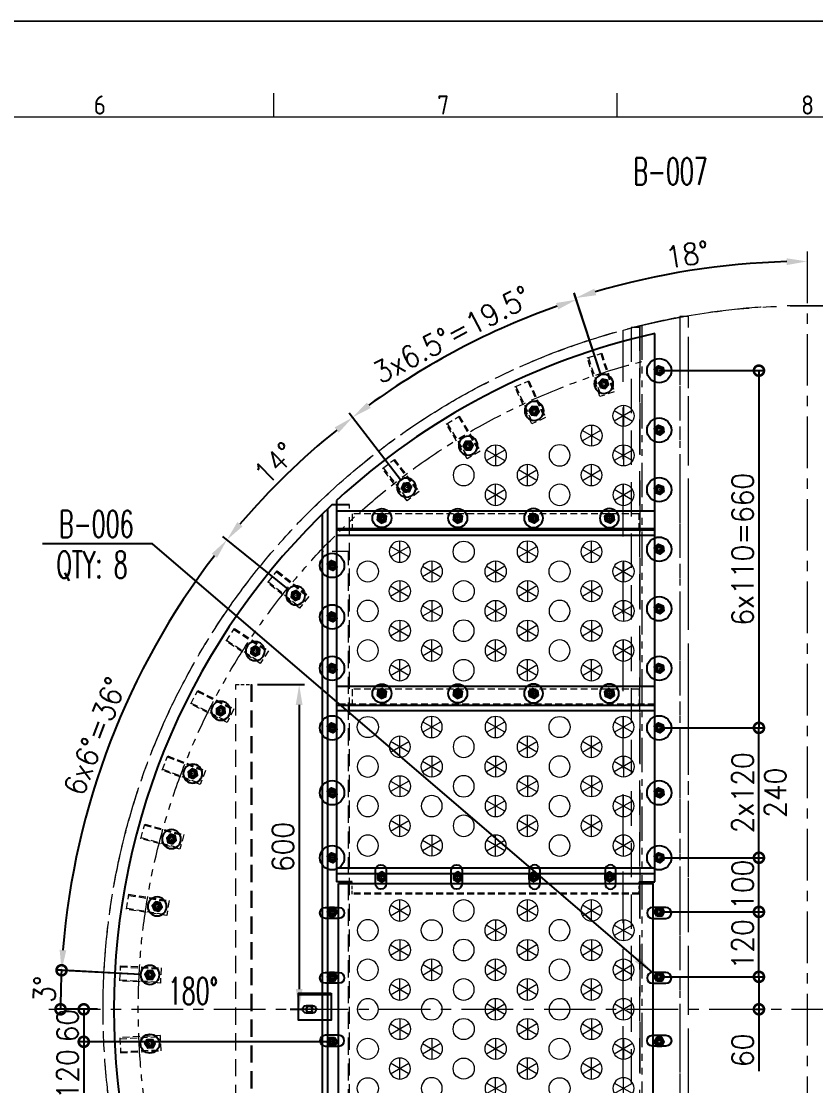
# Model space of a CAD drawing. Header units: inches. Extents: x -15980 to 45789, y -23276 to 2417.
# Drawn here: x -5921 to -4454, y -14886 to -12919 of the extents above; entities that cross this region are included whole.
import ezdxf
from ezdxf.enums import TextEntityAlignment as Align

# ---------------------------------------------------------------- set-up
doc = ezdxf.new("R2010")
doc.units = ezdxf.units.IN
doc.header["$MEASUREMENT"] = 0
for name, pattern in [('CENTER', [50.8, 31.75, -6.35, 6.35, -6.35]), ('CENTERX2', [101.6, 63.5, -12.7, 12.7, -12.7]), ('HIDDEN', [9.525, 6.35, -3.175]), ('HIDDENX2', [19.05, 12.7, -6.35]), ('PHANTOMX2', [127, 63.5, -12.7, 12.7, -12.7, 12.7, -12.7])]:
    doc.linetypes.add(name, pattern=pattern)
for name, color, linetype, lineweight in [('CADRE', 254, 'Continuous', 5), ('Center line', 181, 'CENTER', 5), ('CENTER LINES', 181, 'CENTERX2', 5), ('HATCH', 130, 'PHANTOMX2', 9), ('HIDDEN', 211, 'HIDDEN', 5), ('HIDDEN LINES', 211, 'HIDDENX2', 5), ('Plot Plan', 9, 'Continuous', 0), ('TEXT', 2, 'Continuous', 13)]:
    doc.layers.add(name, color=color, linetype=linetype, lineweight=lineweight)
doc.layers.add('dim', color=82, linetype='Continuous')
doc.styles.add('ISO Proportional', font='isocp.shx')
doc.styles.add('ROMANS', font='ROMANS.shx', dxfattribs={"width": 0.9, "bigfont": '@extfont2.shx'})
doc.dimstyles.new('1X25', dxfattribs={"dimscale": 25, "dimtxt": 1.6, "dimasz": 1.5, "dimexe": 0.4, "dimexo": 0.4, "dimgap": 0.4, "dimtad": 1, "dimdsep": 46, "dimtxsty": 'ROMANS', "dimcen": 0, "dimclrd": 256, "dimclre": 256, "dimclrt": 2, "dimadec": 0, "dimazin": 0, "dimtfac": 1, "dimtmove": 0, "dimatfit": 3, "dimfxl": 0.7, "dimlwd": -1, "dimlwe": -1, "dimarcsym": 1})

# ---------------------------------------------------------------- blocks, each defined once
blk = doc.blocks.new('A$Cc3d1cca6')
for p, q in [((1535, 2578.6), (1535, 21.4)), ((1605, 2563.7), (1605, 36.3))]:
    blk.add_line(p, q)
at = {"ltscale": 2}
blk.add_lwpolyline([(1519, 2580), (1535, 2580), (1535, 20), (1519, 20)], close=True, dxfattribs=at)
for centre in [(1573, 2480), (1573, 2370), (1573, 2260), (1573, 2150), (1573, 2040), (1573, 1930), (1573, 1820), (1573, 1700), (1573, 1580), (1573, 1480), (1573, 1360), (1573, 1240)]:
    blk.add_circle(centre, 5.5)
for radius, start, end in [(1300, 280.4146, 79.5854), (1235, 284.2979, 75.7021)]:
    blk.add_arc((1300, 1300), radius, start, end)
at = {"layer": 'Center line', "ltscale": 0.2}
for p, q in [((1581.4, 2480), (1564.6, 2480)), ((1573, 2488.4), (1573, 2471.6)), ((1581.4, 2370), (1564.6, 2370)), ((1573, 2378.4), (1573, 2361.6)), ((1573, 2268.4), (1573, 2251.6)), ((1581.4, 2260), (1564.6, 2260)), ((1581.4, 2150), (1564.6, 2150)), ((1573, 2158.4), (1573, 2141.6)), ((1573, 2048.4), (1573, 2031.6)), ((1581.4, 2040), (1564.6, 2040)), ((1581.4, 1930), (1564.6, 1930)), ((1573, 1938.4), (1573, 1921.6)), ((1581.4, 1820), (1564.6, 1820)), ((1573, 1828.4), (1573, 1811.6)), ((1581.4, 1700), (1564.6, 1700)), ((1573, 1708.4), (1573, 1691.6)), ((1581.4, 1580), (1564.6, 1580)), ((1573, 1588.4), (1573, 1571.6)), ((1581.4, 1480), (1564.6, 1480)), ((1573, 1488.4), (1573, 1471.6)), ((1581.4, 1360), (1564.6, 1360)), ((1573, 1368.4), (1573, 1351.6)), ((1581.4, 1240), (1564.6, 1240)), ((1573, 1231.6), (1573, 1248.4))]:
    blk.add_line(p, q, dxfattribs=at)
blk = doc.blocks.new('A$Cac9da07a')
at = {"ltscale": 15}
blk.add_lwpolyline([(960, 2554.8), (960, 45.2, 0.133085), (1640, 45.2), (1640, 2554.8, 0.133085)], format="xyb", close=True, dxfattribs=at)
blk = doc.blocks.new('A$Ccc17b4d7')
at = {"ltscale": 15}
blk.add_lwpolyline([(1609, 2562.7), (1609, 37.3, -0.017682), (1519, 18.6), (1519, 2581.4, -0.017682)], format="xyb", close=True, dxfattribs=at)
blk = doc.blocks.new('A$C7ef7bea8')
at = {"layer": 'HIDDEN', "ltscale": 10}
blk.add_lwpolyline([(991, 2560), (975, 2560), (975, 40), (991, 40)], close=True, dxfattribs=at)
at = {"layer": 'HIDDEN'}
blk.add_blockref('A$Cac9da07a', (0, 0), dxfattribs=at)
at = {"layer": 'HIDDEN', "xscale": -1}
blk.add_blockref('A$Ccc17b4d7', (2600, 0), dxfattribs=at)
blk = doc.blocks.new('A$C9978c740')
blk.add_blockref('A$C7ef7bea8', (0, 0))
at = {"xscale": -1}
blk.add_blockref('A$Cc3d1cca6', (2600, 0), dxfattribs=at)
blk = doc.blocks.new('A$C4f5cbecb')
blk.add_lwpolyline([(0, 465), (580, 465), (580, 0), (0, 0)], close=True)
blk = doc.blocks.new('A$C6a3627fe')
blk.add_circle((6.1, 6.1), 5.5)
at = {"layer": 'CENTER LINES'}
for p, q in [((0, 6.1), (12.1, 6.1)), ((6.1, 0), (6.1, 12.1))]:
    blk.add_line(p, q, dxfattribs=at)
blk = doc.blocks.new('A$C2cecf179')
for p, q in [((588, 349), (0, 349)), ((588, 339.1), (0, 339.1)), ((588, 48), (0, 48)), ((588, 38.1), (0, 38.1)), ((29, 23), (0, 23)), ((559, 23), (588, 23))]:
    blk.add_line(p, q)
blk.add_lwpolyline([(588, 23), (588, 384), (0, 384), (0, 23)])
at = {"layer": 'HIDDEN LINES'}
for p, q in [((588, 48), (0, 48)), ((559, 2), (29, 2)), ((559, 0), (29, 0)), ((559, 0), (559, 3))]:
    blk.add_line(p, q, dxfattribs=at)
at = {"layer": 'HIDDEN LINES', "ltscale": 0.5}
for p, q in [((29, 0), (29, 23)), ((559, 0), (559, 23))]:
    blk.add_line(p, q, dxfattribs=at)
for p in [(77.9, 365), (217.9, 365), (357.9, 365), (497.9, 365)]:
    blk.add_blockref('A$C6a3627fe', p)
at = {"xscale": -1}
for p in [(90, 26), (230, 26), (370, 26), (510, 26)]:
    blk.add_blockref('A$C6a3627fe', p, dxfattribs=at)
blk = doc.blocks.new('A$Caa2db43d')
for p, q in [((0, 1200), (30, 1200)), ((30, 0), (0, 0))]:
    blk.add_line(p, q)
at = {"ltscale": 5}
for p, q in [((0, 0), (0, 1200)), ((28, 1200), (28, 0)), ((30, 1200), (30, 0))]:
    blk.add_line(p, q, dxfattribs=at)
blk = doc.blocks.new('A$C2ccb66f0')
blk.add_circle((5.5, 5.5), 5.5)
blk = doc.blocks.new('A$C8bd214eb')
for p, q in [((395, 355.2), (395, 2204.8)), ((435, 2212), (402.6, 2212)), ((385, 364.9), (385, 2195.1)), ((435, 348), (402.6, 348))]:
    blk.add_line(p, q)
blk.add_circle((361, 1280), 5.5)
blk.add_arc((1280, 1280), 1280, 133.2706, 226.7294)
at = {"layer": 'HIDDEN', "ltscale": 5}
for p, q in [((435, 348), (435, 2212)), ((385, 434), (385, 2126)), ((435, 2126), (385, 2126)), ((433, 434), (433, 2126)), ((435, 434), (385, 434))]:
    blk.add_line(p, q, dxfattribs=at)
at = {"xscale": -1}
for p in [(409, 2093.9), (409, 1998.9), (409, 1903.9), (409, 1793.9), (409, 1673.9), (409, 1553.9), (409, 1453.9), (409, 1333.9)]:
    blk.add_blockref('A$C6a3627fe', p, dxfattribs=at)
for p, xscale, rotation in [((338.2, 2052), -0.9999999999999996, 117.0000000000001), ((262.6, 1949.3), -1, 123.0000000000001), ((198.2, 1839.3), -1.000000000000001, 129.0000000000001), ((145.7, 1723.2), -1, 135.0000000000002), ((105.6, 1602.2), -1, 141), ((78.3, 1477.7), -1, 147.0000000000001), ((64.3, 1351), -1, 152.9999999999999)]:
    blk.add_blockref('A$C2ccb66f0', p, dxfattribs=dict(xscale=xscale, rotation=rotation))
for name, p, rotation in [('A$C2ccb66f0', (64.3, 1209), 27.00000000000002), ('A$C6a3627fe', (409, 1226), 180), ('A$C6a3627fe', (409, 1106), 180), ('A$C2ccb66f0', (78.3, 1082.3), 33.00000000000002), ('A$C6a3627fe', (409, 1006), 180), ('A$C2ccb66f0', (105.6, 957.8), 38.99999999999994), ('A$C6a3627fe', (409, 886), 180), ('A$C2ccb66f0', (145.7, 836.8), 44.99999999999992), ('A$C6a3627fe', (409, 766), 180), ('A$C2ccb66f0', (198.2, 720.7), 50.99999999999993), ('A$C6a3627fe', (409, 656), 180), ('A$C2ccb66f0', (262.6, 610.7), 56.99999999999991), ('A$C6a3627fe', (409, 561), 180), ('A$C2ccb66f0', (338.2, 508), 62.99999999999992), ('A$C6a3627fe', (409, 466), 180)]:
    blk.add_blockref(name, p, dxfattribs=dict(rotation=rotation))
at = {"layer": 'HIDDEN'}
blk.add_blockref('A$Caa2db43d', (225, 680), dxfattribs=at)
blk = doc.blocks.new('A$Cb47aec24')
for p, q in [((588, 324), (0, 324)), ((588, 314.1), (0, 314.1))]:
    blk.add_line(p, q)
for points in [[(588, 2), (588, 359), (0, 359)], [(0, 359), (0, 2)]]:
    blk.add_lwpolyline(points)
at = {"layer": 'HIDDEN LINES'}
for p, q in [((29, 30), (29, 0)), ((559, 30), (29, 30)), ((559, 30), (559, 0)), ((588, 2), (0, 2)), ((559, 0), (29, 0))]:
    blk.add_line(p, q, dxfattribs=at)
at = {"xscale": -1}
for p in [(90.1, 340), (230.1, 340), (370.1, 340), (90.1, 15.9), (230.1, 15.9), (370.1, 15.9)]:
    blk.add_blockref('A$C6a3627fe', p, dxfattribs=at)
for p in [(498, 340), (498, 15.9)]:
    blk.add_blockref('A$C6a3627fe', p)
blk = doc.blocks.new('A$C25e64056')
blk.add_lwpolyline([(11.6, 0, -1), (11.6, 14), (22.6, 14, -1), (22.6, 0)], format="xyb", close=True)
at = {"layer": 'Center line', "ltscale": 0.2}
for p, q in [((1.5, 7), (32.6, 7)), ((11.6, 0), (11.6, 14)), ((22.6, 14), (22.6, 0))]:
    blk.add_line(p, q, dxfattribs=at)
blk = doc.blocks.new('A$Cea60fde7')
for p, q in [((60, 47), (0, 47)), ((23, 50), (23, 47)), ((33, 50), (33, 47))]:
    blk.add_line(p, q)
blk.add_lwpolyline([(60, 50), (60, 0), (0, 0), (0, 50)], close=True)
at = {"rotation": 180}
blk.add_blockref('A$C25e64056', (37.1, 27), dxfattribs=at)
blk = doc.blocks.new('A$C79996363')
for p, q in [((999, 2168.5), (999, 2528.8)), ((411, 2219.8), (411, 2168.5)), ((411, 2168.5), (999, 2168.5))]:
    blk.add_line(p, q)
blk.add_arc((1280, 1280), 1280, 102.6815, 132.7582)
at = {"layer": 'HIDDEN LINES'}
blk.add_line((970, 2165.5), (440, 2165.5), dxfattribs=at)
blk.add_lwpolyline([(970, 2165.5), (970, 2195.5), (440, 2195.5), (440, 2165.5)], dxfattribs=at)
for p, rotation in [((903.3, 2427.9), 36), ((775.8, 2377.8), 42.5), ((654.8, 2313.7), 48.99999999999997), ((541.8, 2236.3), 55.50000000000001)]:
    blk.add_blockref('A$C2ccb66f0', p, dxfattribs=dict(rotation=rotation))
at = {"xscale": -1}
for p in [(501, 2181.4), (641, 2181.4), (781, 2181.4)]:
    blk.add_blockref('A$C6a3627fe', p, dxfattribs=at)
blk.add_blockref('A$C6a3627fe', (908.9, 2181.4))
blk = doc.blocks.new('A$C25266b9a')
for name, p in [('A$C79996363', (0, 0)), ('A$C8bd214eb', (0, 0)), ('A$Cb47aec24', (411, 1841.5)), ('A$C2cecf179', (411, 1492.5)), ('A$C4f5cbecb', (415, 1047.5)), ('A$Cea60fde7', (341, 1260))]:
    blk.add_blockref(name, p)
blk = doc.blocks.new('A$C11cce40c')
at = {"layer": 'TEXT'}
blk.add_circle((19.5, 19.5), 19.5, dxfattribs=at)
blk = doc.blocks.new('A$Ce7f1c790')
at = {"layer": 'TEXT'}
for p, q in [((2.6, 29.2), (36.4, 9.7)), ((36.4, 29.2), (2.6, 9.7)), ((19.5, 39), (19.5, 0))]:
    blk.add_line(p, q, dxfattribs=at)
blk.add_circle((19.5, 19.5), 19.5, dxfattribs=at)
blk = doc.blocks.new('A$C6de24bd3')
for p in [(472, 2193), (413, 2156.5), (236, 2120), (472, 2120), (118, 1905.5), (236, 1905.5), (472, 1905.5), (59, 1869), (295, 1869), (413, 1869), (118, 1832.5), (236, 1832.5), (472, 1832.5), (59, 1796), (295, 1796), (413, 1796), (118, 1545), (236, 1545), (472, 1545), (59, 1508.5), (295, 1508.5), (413, 1508.5), (118, 1399), (236, 1242.5), (472, 1242.5), (59, 1206), (295, 1206), (413, 1206), (59, 1060), (295, 1060), (413, 1060), (118, 1023.5), (236, 1023.5), (472, 1023.5)]:
    blk.add_blockref('A$Ce7f1c790', p)
at = {"xscale": -1}
for p in [(393, 2120), (216, 2083.5), (393, 2047), (39, 1832.5), (393, 1832.5), (216, 1796), (39, 1759.5), (393, 1759.5), (216, 1723), (216, 1581.5), (39, 1545), (393, 1545), (216, 1508.5), (39, 1472), (157, 1472), (393, 1472), (216, 1435.5), (39, 1399), (393, 1399), (216, 1279), (39, 1242.5), (393, 1242.5), (216, 1206), (39, 1169.5), (393, 1169.5), (216, 1133), (39, 1096.5), (157, 1096.5), (393, 1096.5), (157, 950.5)]:
    blk.add_blockref('A$C11cce40c', p, dxfattribs=at)
at = {"xscale": -1, "rotation": 180}
for p in [(295, 2122.5), (413, 2122.5), (236, 2086), (472, 2086), (59, 1981), (295, 1981), (413, 1981), (118, 1798.5), (236, 1798.5), (472, 1798.5), (59, 1762), (295, 1762), (413, 1762), (118, 1657), (236, 1657), (472, 1657), (59, 1620.5), (295, 1620.5), (413, 1620.5), (236, 1511), (472, 1511), (59, 1474.5), (295, 1474.5), (413, 1474.5), (236, 1438), (472, 1438), (59, 1318), (295, 1318), (413, 1318), (118, 1208.5), (236, 1208.5), (472, 1208.5), (59, 1172), (295, 1172), (413, 1172), (236, 1135.5), (472, 1135.5), (59, 1026), (295, 1026), (413, 1026), (236, 989.5), (472, 989.5)]:
    blk.add_blockref('A$Ce7f1c790', p, dxfattribs=at)
at = {"rotation": 180}
for p in [(216, 1981), (39, 1944.5), (393, 1944.5), (216, 1908), (39, 1657), (393, 1657), (157, 1281.5), (216, 1099), (39, 1062.5), (393, 1062.5), (216, 1026), (39, 989.5), (393, 989.5)]:
    blk.add_blockref('A$C11cce40c', p, dxfattribs=at)
blk = doc.blocks.new('A$C180E2B9A')
at = {"transparency": 33554585}
blk.add_lwpolyline([(10, 0, -1), (10, 20), (35, 20, -1), (35, 0), (10, 0)], format="xyb", dxfattribs=at)
at = {"color": 2, "transparency": 33554585}
blk.add_lwpolyline([(27.1, 4), (31.7, 12), (27.1, 20), (17.9, 20), (13.3, 12), (17.9, 4)], close=True, dxfattribs=at)
for radius in [7.3, 4.19]:
    blk.add_circle((22.5, 12), radius, dxfattribs=at)
at = {"layer": 'HATCH', "transparency": 33554585}
blk.add_arc((22.5, 12), 5, 290, 200, dxfattribs=at)
blk = doc.blocks.new('A$C06B83E83')
at = {"color": 2, "transparency": 33554585}
blk.add_lwpolyline([(31.1, 19), (23.8, 13.4), (15.2, 16.8), (13.9, 26), (21.2, 31.6), (29.8, 28.2)], close=True, dxfattribs=at)
at = {"ltscale": 0.5, "transparency": 33554585}
blk.add_circle((22.5, 22.5), 22.5, dxfattribs=at)
at = {"color": 2, "transparency": 33554585}
for radius in [7.3, 4.19]:
    blk.add_circle((22.5, 22.5), radius, dxfattribs=at)
at = {"layer": 'HATCH', "transparency": 33554585}
blk.add_arc((22.5, 22.5), 5, 78.0497, 348.0497, dxfattribs=at)
blk = doc.blocks.new('A$C6a1ac27a')
at = {"color": 2, "transparency": 33554585}
blk.add_lwpolyline([(26.1, 21), (18.8, 26.6), (10.2, 23.2), (8.9, 14), (16.2, 8.4), (24.8, 11.8)], close=True, dxfattribs=at)
at = {"ltscale": 0.5, "transparency": 33554585}
blk.add_circle((17.5, 17.5), 17.5, dxfattribs=at)
at = {"color": 2, "transparency": 33554585}
for radius in [7.3, 4.19]:
    blk.add_circle((17.5, 17.5), radius, dxfattribs=at)
at = {"layer": 'HATCH', "transparency": 33554585}
blk.add_arc((17.5, 17.5), 5, 11.9506, 281.9506, dxfattribs=at)
blk = doc.blocks.new('A$C9178737d')
at = {"color": 2, "transparency": 33554559}
blk.add_lwpolyline([(25.5, 15.4), (17.5, 10.8), (9.5, 15.4), (9.5, 24.6), (17.5, 29.2), (25.5, 24.6)], close=True, dxfattribs=at)
at = {"transparency": 33554559}
blk.add_circle((17.5, 20), 17.5, dxfattribs=at)
at = {"color": 2, "transparency": 33554559}
for radius in [7.3, 4.19]:
    blk.add_circle((17.5, 20), radius, dxfattribs=at)
at = {"layer": 'CENTER LINES', "linetype": 'CENTER', "ltscale": 0.2, "transparency": 33554559}
for p, q in [((9.4, 20), (25.6, 20)), ((17.5, 28.1), (17.5, 11.9))]:
    blk.add_line(p, q, dxfattribs=at)
at = {"layer": 'HATCH', "transparency": 33554559}
blk.add_arc((17.5, 20), 5, 70, 340, dxfattribs=at)
at = {"layer": 'HIDDEN', "linetype": 'HIDDEN', "ltscale": 2, "transparency": 33554559}
for p, q in [((31.5, 75), (3.5, 75)), ((3.5, 75), (3.5, 0)), ((5.5, 75), (5.5, 0)), ((29.5, 75), (29.5, 0)), ((31.5, 0), (31.5, 75)), ((3.5, 0), (31.5, 0))]:
    blk.add_line(p, q, dxfattribs=at)
at = {"layer": 'HIDDEN LINES', "linetype": 'HIDDEN', "ltscale": 0.5, "transparency": 33554559}
blk.add_circle((17.5, 20), 5.25, dxfattribs=at)
blk = doc.blocks.new('A$Cd467a7eb')
for name, p, xscale, rotation in [('A$C9178737d', (916.4, 2354.1), -1, 17.99941761599803), ('A$C9178737d', (789.4, 2306.8), -1, 24.49999999442918), ('A$C9178737d', (668.5, 2245.5), -1, 30.99999878664822), ('A$C9178737d', (555.4, 2170.9), -1, 37.49999999403025), ('A$C6a1ac27a', (746.5, 2137.2), -1, 180), ('A$C6a1ac27a', (886.5, 2137.2), -1, 180), ('A$C9178737d', (351.3, 1977.8), -1, 51.00047745128113), ('A$C9178737d', (276.3, 1877.7), -1, 57.00047745128103), ('A$C6a1ac27a', (746.5, 1813.2), -1, 180), ('A$C6a1ac27a', (886.5, 1813.2), -1, 180), ('A$C9178737d', (212.2, 1770.3), -1, 63.00047745128109), ('A$C9178737d', (159.6, 1656.7), -0.9999999999999997, 69.00047745128106), ('A$C9178737d', (119.2, 1538.4), -1, 75.00047745128113), ('A$C9178737d', (91.4, 1416.4), -0.9999999999999998, 81.00047745128113), ('A$C9178737d', (76.5, 1292.2), -1, 87.00047745128117)]:
    blk.add_blockref(name, p, dxfattribs=dict(xscale=xscale, rotation=rotation))
at = {"ltscale": 6}
for name, p, rotation in [('A$C06B83E83', (973.5, 2369.7), 359.9996870075435), ('A$C06B83E83', (973.5, 2259.7), 359.9996870075435), ('A$C06B83E83', (973.5, 2149.7), 359.9996870075435), ('A$C06B83E83', (973.5, 2039.7), 359.9996870075435), ('A$C06B83E83', (369.5, 2009.7), 359.9996870075435), ('A$C06B83E83', (973.5, 1929.7), 359.9996870075435), ('A$C06B83E83', (369.5, 1914.7), 359.9996870075435), ('A$C06B83E83', (369.5, 1819.7), 359.9996870075435), ('A$C06B83E83', (973.5, 1819.7), 359.9996870075435), ('A$C06B83E83', (369.5, 1709.7), 359.9996870075435), ('A$C06B83E83', (973.5, 1709.7), 359.9996870075435), ('A$C06B83E83', (369.5, 1589.7), 359.9996870075435), ('A$C06B83E83', (973.5, 1589.7), 359.9996870075435), ('A$C06B83E83', (369.5, 1469.7), 359.9996870075435), ('A$C06B83E83', (973.5, 1469.7), 359.9996870075435), ('A$C180E2B9A', (472, 1479.2), 270), ('A$C180E2B9A', (612, 1479.2), 270), ('A$C180E2B9A', (1018.5, 1164.2), 180)]:
    blk.add_blockref(name, p, dxfattribs=dict(at, rotation=rotation))
for name, p, rotation in [('A$C6a1ac27a', (501.5, 2137.2), 180), ('A$C6a1ac27a', (641.5, 2137.2), 180), ('A$C6a1ac27a', (501.5, 1813.2), 180), ('A$C6a1ac27a', (641.5, 1813.2), 180), ('A$C9178737d', (76.5, 1132.2), 92.99952254871882)]:
    blk.add_blockref(name, p, dxfattribs=dict(rotation=rotation))
for p, xscale, rotation in [((776, 1479.2), -1.000000000000001, 90), ((916, 1479.2), -1.000000000000001, 90), ((369.5, 1164.2), -1, 180)]:
    blk.add_blockref('A$C180E2B9A', p, dxfattribs=dict(at, xscale=xscale, rotation=rotation))
for p in [(369.5, 1380.2), (369.5, 1260.2)]:
    blk.add_blockref('A$C180E2B9A', p, dxfattribs=at)
at = {"ltscale": 6, "xscale": -1}
for p in [(1018.5, 1380.2), (1018.5, 1260.2)]:
    blk.add_blockref('A$C180E2B9A', p, dxfattribs=at)
blk = doc.blocks.new('*D356')
at = {"layer": 'Defpoints', "color": 0, "transparency": 16777216}
for p in [(-4470.4, -13344.5), (-4614.8, -13370.2), (-4848.3, -13581.3), (-4843.3, -13596.7), (-4470.4, -16144.5)]:
    blk.add_point(p, dxfattribs=at)
at = {"layer": 'dim', "transparency": 16777216}
blk.add_line((-4851.4, -13571.8), (-4900.5, -13420.8), dxfattribs=at)
blk.add_arc((-4470.4, -14744.5), 1381.9, 91.5549, 106.4445, dxfattribs=at)
for points in [[(-4507.9, -13356.9), (-4507.8, -13369.4), (-4470.4, -13362.7)], [(-4859.7, -13425.2), (-4863.4, -13413.2), (-4897.4, -13430.3)]]:
    blk.add_solid(points, dxfattribs=at)
at = {"layer": 'dim', "color": 2, "transparency": 16777216, "insert": (-4691.2, -13350), "char_height": 40, "attachment_point": 5, "rotation": 8.9997, "style": 'ROMANS'}
blk.add_mtext('18°', dxfattribs=at)
blk = doc.blocks.new('*D335')
at = {"layer": 'Defpoints', "color": 0, "transparency": 16777216}
for p in [(-5042.1, -13490), (-4848.3, -13581.3), (-4843.3, -13596.7), (-5214.9, -13774.2), (-5205.1, -13787)]:
    blk.add_point(p, dxfattribs=at)
at = {"layer": 'dim', "transparency": 16777216}
for p, q in [((-4851.4, -13571.8), (-4899.5, -13423.9)), ((-5221, -13766.2), (-5315.7, -13642.9))]:
    blk.add_line(p, q, dxfattribs=at)
blk.add_arc((-4470.4, -14744.5), 1378.6, 109.5581, 125.9414, dxfattribs=at)
for points in [[(-4933.9, -13439.5), (-4929.9, -13451.4), (-4896.4, -13433.4)], [(-5275.8, -13633.4), (-5283.3, -13623.4), (-5309.6, -13650.8)]]:
    blk.add_solid(points, dxfattribs=at)
at = {"layer": 'dim', "color": 2, "transparency": 16777216, "insert": (-5126.2, -13497.9), "char_height": 40, "attachment_point": 5, "rotation": 27.7497, "style": 'ROMANS'}
blk.add_mtext('3x6.5%%D=19.5°', dxfattribs=at)
blk = doc.blocks.new('*D336')
at = {"layer": 'Defpoints', "color": 0, "transparency": 16777216}
for p in [(-5392.7, -13720.2), (-5214.9, -13774.2), (-5205.1, -13787), (-5420.9, -13974.8), (-5408.3, -13985)]:
    blk.add_point(p, dxfattribs=at)
at = {"layer": 'dim', "transparency": 16777216}
for p, q in [((-5221, -13766.2), (-5315.6, -13643)), ((-5428.7, -13968.5), (-5549.4, -13870.8))]:
    blk.add_line(p, q, dxfattribs=at)
blk.add_arc((-4470.4, -14744.5), 1378.4, 129.0588, 139.4417, dxfattribs=at)
for points in [[(-5342.8, -13669.3), (-5335.1, -13679.1), (-5309.5, -13650.9)], [(-5512.8, -13852.2), (-5522.4, -13844.2), (-5541.6, -13877.1)]]:
    blk.add_solid(points, dxfattribs=at)
at = {"layer": 'dim', "color": 2, "transparency": 16777216, "insert": (-5453.1, -13735.7), "char_height": 40, "attachment_point": 5, "rotation": 44.2502, "style": 'ROMANS'}
blk.add_mtext('14°', dxfattribs=at)
blk = doc.blocks.new('*D337')
at = {"layer": 'Defpoints', "color": 0, "transparency": 16777216}
for p in [(-5420.9, -13974.8), (-5408.3, -13985), (-5698.5, -14118.7), (-5691.8, -14680.5), (-5675.6, -14681.4)]:
    blk.add_point(p, dxfattribs=at)
at = {"layer": 'dim', "transparency": 16777216}
for p, q in [((-5428.7, -13968.5), (-5549.4, -13870.8)), ((-5701.8, -14680), (-5856.9, -14671.9))]:
    blk.add_line(p, q, dxfattribs=at)
blk.add_arc((-4470.4, -14744.5), 1378.4, 142.5593, 175.4417, dxfattribs=at)
for points in [[(-5569.7, -13902.7), (-5559.9, -13910.4), (-5541.6, -13877.1)], [(-5838.2, -14635.4), (-5850.6, -14634.5), (-5846.9, -14672.4)]]:
    blk.add_solid(points, dxfattribs=at)
at = {"layer": 'dim', "color": 2, "transparency": 16777216, "insert": (-5785.2, -14239.8), "char_height": 40, "attachment_point": 5, "rotation": 69.0005, "style": 'ROMANS'}
blk.add_mtext('6x6%%D=36°', dxfattribs=at)
blk = doc.blocks.new('_DotSmall')
at = {"color": 0, "linetype": 'ByBlock', "const_width": 0.5}
blk.add_lwpolyline([(-0.0625, 0, 1), (0.0625, 0, 1)], format="xyb", close=True, dxfattribs=at)
blk = doc.blocks.new('*D338')
at = {"layer": 'Defpoints', "color": 0, "transparency": 16777216}
for p in [(-5691.8, -14680.5), (-5675.6, -14681.4), (-5848.1, -14696.4), (-5770.4, -14744.5), (-3170.4, -14744.5)]:
    blk.add_point(p, dxfattribs=at)
at = {"layer": 'dim', "transparency": 16777216}
for p, q in [((-5701.8, -14680), (-5857, -14671.8)), ((-5780.4, -14744.5), (-5858.9, -14744.5))]:
    blk.add_line(p, q, dxfattribs=at)
blk.add_arc((-4470.4, -14744.5), 1378.5, 177.0005, 180, dxfattribs=at)
at = {"layer": 'dim', "transparency": 16777216, "xscale": 37.5, "yscale": 37.5, "zscale": 37.5}
for p, rotation in [((-5847, -14672.4), 87.00047745133561), ((-5848.9, -14744.5), 270)]:
    blk.add_blockref('_DotSmall', p, dxfattribs=dict(at, rotation=rotation))
at = {"layer": 'dim', "color": 2, "transparency": 16777216, "insert": (-5878.4, -14707.6), "char_height": 40, "attachment_point": 5, "rotation": 88.5002, "style": 'ROMANS'}
blk.add_mtext('3°', dxfattribs=at)
blk = doc.blocks.new('*D357')
at = {"layer": 'Defpoints', "color": 0, "transparency": 16777216}
for p in [(-5495.4, -14144.5), (-5434.8, -14744.5), (-5408.2, -14744.5)]:
    blk.add_point(p, dxfattribs=at)
at = {"layer": 'dim', "transparency": 16777216}
for p, q in [((-5485.4, -14144.5), (-5398.2, -14144.5)), ((-5408.2, -14182), (-5408.2, -14707)), ((-5424.8, -14744.5), (-5398.2, -14744.5))]:
    blk.add_line(p, q, dxfattribs=at)
for points in [[(-5414.5, -14182), (-5402, -14182), (-5408.2, -14144.5)], [(-5414.5, -14707), (-5402, -14707), (-5408.2, -14744.5)]]:
    blk.add_solid(points, dxfattribs=at)
at = {"layer": 'dim', "color": 2, "transparency": 16777216, "insert": (-5438.2, -14444.5), "char_height": 40, "attachment_point": 5, "rotation": 90, "style": 'ROMANS'}
blk.add_mtext('600', dxfattribs=at)
blk = doc.blocks.new('*D339')
at = {"layer": 'Defpoints', "color": 0, "transparency": 16777216}
for p in [(-5770.4, -14744.5), (-5806, -14804.5), (-5347.4, -14804.5)]:
    blk.add_point(p, dxfattribs=at)
at = {"layer": 'dim', "transparency": 16777216}
for p, q in [((-5780.4, -14744.5), (-5816, -14744.5)), ((-5806, -14744.5), (-5806, -14804.5)), ((-5357.4, -14804.5), (-5816, -14804.5))]:
    blk.add_line(p, q, dxfattribs=at)
at = {"layer": 'dim', "transparency": 16777216, "xscale": 37.5, "yscale": 37.5, "zscale": 37.5}
for p, rotation in [((-5806, -14744.5), 90), ((-5806, -14804.5), 270)]:
    blk.add_blockref('_DotSmall', p, dxfattribs=dict(at, rotation=rotation))
at = {"layer": 'dim', "color": 2, "transparency": 16777216, "insert": (-5836, -14774.5), "char_height": 40, "attachment_point": 5, "rotation": 90, "style": 'ROMANS'}
blk.add_mtext('60', dxfattribs=at)
blk = doc.blocks.new('*D340')
at = {"layer": 'Defpoints', "color": 0, "transparency": 16777216}
for p in [(-5347.4, -14804.5), (-5806, -14924.5), (-5347.4, -14924.5)]:
    blk.add_point(p, dxfattribs=at)
at = {"layer": 'dim', "transparency": 16777216}
for p, q in [((-5357.4, -14804.5), (-5816, -14804.5)), ((-5806, -14804.5), (-5806, -14924.5)), ((-5357.4, -14924.5), (-5816, -14924.5))]:
    blk.add_line(p, q, dxfattribs=at)
at = {"layer": 'dim', "transparency": 16777216, "xscale": 37.5, "yscale": 37.5, "zscale": 37.5}
for p, rotation in [((-5806, -14804.5), 90), ((-5806, -14924.5), 270)]:
    blk.add_blockref('_DotSmall', p, dxfattribs=dict(at, rotation=rotation))
at = {"layer": 'dim', "color": 2, "transparency": 16777216, "insert": (-5836, -14864.5), "char_height": 40, "attachment_point": 5, "rotation": 90, "style": 'ROMANS'}
blk.add_mtext('120', dxfattribs=at)
blk = doc.blocks.new('*D345')
at = {"layer": 'Defpoints', "color": 0, "transparency": 16777216}
for p in [(-4743.4, -14684.5), (-4559.2, -14684.5), (-4574.6, -14744.5)]:
    blk.add_point(p, dxfattribs=at)
at = {"layer": 'dim', "transparency": 16777216}
for p, q in [((-4733.4, -14684.5), (-4549.2, -14684.5)), ((-4559.2, -14684.5), (-4559.2, -14744.5)), ((-4564.6, -14744.5), (-4549.2, -14744.5)), ((-4559.2, -14744.5), (-4559.2, -14858.6))]:
    blk.add_line(p, q, dxfattribs=at)
at = {"layer": 'dim', "transparency": 16777216, "xscale": 37.5, "yscale": 37.5, "zscale": 37.5}
for p, rotation in [((-4559.2, -14684.5), 90), ((-4559.2, -14744.5), 270)]:
    blk.add_blockref('_DotSmall', p, dxfattribs=dict(at, rotation=rotation))
at = {"layer": 'dim', "color": 2, "transparency": 16777216, "insert": (-4589.2, -14820.3), "char_height": 40, "attachment_point": 5, "rotation": 90, "style": 'ROMANS'}
blk.add_mtext('60', dxfattribs=at)
blk = doc.blocks.new('*D346')
at = {"layer": 'Defpoints', "color": 0, "transparency": 16777216}
for p in [(-4743.4, -14564.5), (-4559.2, -14564.5), (-4743.4, -14684.5)]:
    blk.add_point(p, dxfattribs=at)
at = {"layer": 'dim', "transparency": 16777216}
for p, q in [((-4733.4, -14564.5), (-4549.2, -14564.5)), ((-4559.2, -14684.5), (-4559.2, -14564.5)), ((-4733.4, -14684.5), (-4549.2, -14684.5))]:
    blk.add_line(p, q, dxfattribs=at)
at = {"layer": 'dim', "transparency": 16777216, "xscale": 37.5, "yscale": 37.5, "zscale": 37.5}
for p, rotation in [((-4559.2, -14564.5), 90), ((-4559.2, -14684.5), 270)]:
    blk.add_blockref('_DotSmall', p, dxfattribs=dict(at, rotation=rotation))
at = {"layer": 'dim', "color": 2, "transparency": 16777216, "insert": (-4589.2, -14624.5), "char_height": 40, "attachment_point": 5, "rotation": 90, "style": 'ROMANS'}
blk.add_mtext('120', dxfattribs=at)
blk = doc.blocks.new('*D347')
at = {"layer": 'Defpoints', "color": 0, "transparency": 16777216}
for p in [(-4743.4, -14464.5), (-4559.2, -14464.5), (-4743.4, -14564.5)]:
    blk.add_point(p, dxfattribs=at)
at = {"layer": 'dim', "transparency": 16777216}
for p, q in [((-4733.4, -14464.5), (-4549.2, -14464.5)), ((-4559.2, -14564.5), (-4559.2, -14464.5)), ((-4733.4, -14564.5), (-4549.2, -14564.5))]:
    blk.add_line(p, q, dxfattribs=at)
at = {"layer": 'dim', "transparency": 16777216, "xscale": 37.5, "yscale": 37.5, "zscale": 37.5}
for p, rotation in [((-4559.2, -14464.5), 90), ((-4559.2, -14564.5), 270)]:
    blk.add_blockref('_DotSmall', p, dxfattribs=dict(at, rotation=rotation))
at = {"layer": 'dim', "color": 2, "transparency": 16777216, "insert": (-4589.2, -14514.5), "char_height": 40, "attachment_point": 5, "rotation": 90, "style": 'ROMANS'}
blk.add_mtext('100', dxfattribs=at)
blk = doc.blocks.new('*D348')
at = {"layer": 'Defpoints', "color": 0, "transparency": 16777216}
for p in [(-4743.4, -14224.5), (-4559.2, -14224.5), (-4743.4, -14464.5)]:
    blk.add_point(p, dxfattribs=at)
at = {"layer": 'dim', "transparency": 16777216}
for p, q in [((-4733.4, -14224.5), (-4549.2, -14224.5)), ((-4559.2, -14464.5), (-4559.2, -14224.5)), ((-4733.4, -14464.5), (-4549.2, -14464.5))]:
    blk.add_line(p, q, dxfattribs=at)
at = {"layer": 'dim', "transparency": 16777216, "xscale": 37.5, "yscale": 37.5, "zscale": 37.5}
for p, rotation in [((-4559.2, -14224.5), 90), ((-4559.2, -14464.5), 270)]:
    blk.add_blockref('_DotSmall', p, dxfattribs=dict(at, rotation=rotation))
at = {"layer": 'dim', "color": 2, "transparency": 16777216, "char_height": 40, "attachment_point": 5, "rotation": 90, "style": 'ROMANS'}
for s, insert in [('2x120', (-4589.2, -14344.5)), ('240', (-4529.2, -14344.5))]:
    blk.add_mtext(s, dxfattribs=dict(at, insert=insert))
blk = doc.blocks.new('*D349')
at = {"layer": 'Defpoints', "color": 0, "transparency": 16777216}
for p in [(-4743.4, -13564.5), (-4743.4, -14224.5), (-4559.2, -14224.5)]:
    blk.add_point(p, dxfattribs=at)
at = {"layer": 'dim', "transparency": 16777216}
for p, q in [((-4733.4, -13564.5), (-4549.2, -13564.5)), ((-4559.2, -13564.5), (-4559.2, -14224.5)), ((-4733.4, -14224.5), (-4549.2, -14224.5))]:
    blk.add_line(p, q, dxfattribs=at)
at = {"layer": 'dim', "transparency": 16777216, "xscale": 37.5, "yscale": 37.5, "zscale": 37.5}
for p, rotation in [((-4559.2, -13564.5), 90), ((-4559.2, -14224.5), 270)]:
    blk.add_blockref('_DotSmall', p, dxfattribs=dict(at, rotation=rotation))
at = {"layer": 'dim', "color": 2, "transparency": 16777216, "insert": (-4589.2, -13894.5), "char_height": 40, "attachment_point": 5, "rotation": 90, "style": 'ROMANS'}
blk.add_mtext('6x110=660', dxfattribs=at)
blk = doc.blocks.new('*D354')
at = {"layer": 'Defpoints', "color": 0, "transparency": 16777216}
for p in [(-3433.9, -13959.8), (-5506.8, -15529.2)]:
    blk.add_point(p, dxfattribs=at)
at = {"layer": 'dim', "transparency": 16777216}
blk.add_line((-3142.2, -13739), (-3404, -13937.2), dxfattribs=at)
blk.add_solid([(-3407.8, -13932.2), (-3400.2, -13942.2), (-3433.9, -13959.8)], dxfattribs=at)
at = {"layer": 'dim', "color": 2, "transparency": 16777216, "char_height": 40, "attachment_point": 5, "rotation": 37.1284, "style": 'ROMANS'}
for s, insert in [('SHELL I.D.', (-3276.3, -13802.9)), ('∅2600', (-3240, -13850.7))]:
    blk.add_mtext(s, dxfattribs=dict(at, insert=insert))
blk = doc.blocks.new('*D355')
at = {"layer": 'Defpoints', "color": 0, "transparency": 16777216}
for p in [(-3559.5, -13845.3), (-5381.3, -15643.8)]:
    blk.add_point(p, dxfattribs=at)
at = {"layer": 'dim', "transparency": 16777216}
blk.add_line((-3288.1, -13577.4), (-3532.8, -13818.9), dxfattribs=at)
blk.add_arc((-4470.4, -14744.5), 1280, 44.1834, 46.7941, dxfattribs=at)
blk.add_solid([(-3537.2, -13814.5), (-3528.4, -13823.4), (-3559.5, -13845.3)], dxfattribs=at)
at = {"layer": 'dim', "color": 2, "transparency": 16777216, "char_height": 40, "attachment_point": 5, "rotation": 44.631, "style": 'ROMANS'}
for s, insert in [('PLATE O.D.', (-3418.2, -13663.6)), ('∅2560', (-3376, -13706.3))]:
    blk.add_mtext(s, dxfattribs=dict(at, insert=insert))
blk = doc.blocks.new('A$Ceb6babff')
at = {"layer": 'CADRE', "color": 2}
for p, q in [((3981.7, 7291.7), (3981.7, 7247.5)), ((4615.8, 7291.7), (4615.8, 7247.5))]:
    blk.add_line(p, q, dxfattribs=at)
at = {"layer": 'CADRE', "color": 8}
blk.add_lwpolyline([(0, 0), (10500, 0), (10500, 7424.2), (0, 7424.2)], close=True, dxfattribs=at)
at = {"layer": 'CADRE', "color": 4}
blk.add_lwpolyline([(176.8, 7247.5), (10323.2, 7247.5), (10323.2, 176.8), (176.8, 176.8)], close=True, dxfattribs=at)
at = {"layer": 'Plot Plan', "linetype": 'ByBlock'}
blk.add_lwpolyline([(10500, 0), (0, 0), (0, 7424.2), (10500, 7424.2)], close=True, dxfattribs=at)
at = {"layer": 'CADRE', "color": 2, "style": 'ISO Proportional'}
for s, p in [('6', (3661.1, 7269.6)), ('7', (4295.2, 7269.6)), ('8', (4968, 7269.6))]:
    blk.add_text(s, height=35.4, dxfattribs=at).set_placement(p, align=Align.MIDDLE)

msp = doc.modelspace()

# ---------------------------------------------------------------- linework, layer by layer
at = {"layer": 'Center line', "ltscale": 3}
for p, q in [((-4470.364, -13344.506), (-4470.364, -16144.506)), ((-5870.364, -14744.506), (-3070.364, -14744.506))]:
    msp.add_line(p, q, dxfattribs=at)
at = {"layer": 'HATCH', "ltscale": 2}
msp.add_circle((-4470.364, -14744.506), 1300, dxfattribs=at)
msp.add_circle((-4470.364, -14744.506), 1300, dxfattribs=at)

# ---------------------------------------------------------------- block references
for name, p in [('A$Ceb6babff', (-9437.364, -20343.245)), ('A$C25266b9a', (-5750.364, -16024.506)), ('A$Cd467a7eb', (-5739.359, -15956.674)), ('A$C6de24bd3', (-5300.864, -15860.506))]:
    msp.add_blockref(name, p)
msp.add_blockref('A$C9978c740', (-5770.364, -16044.506), dxfattribs=at)

# ---------------------------------------------------------------- texts
at = {"layer": 'TEXT', "ltscale": 0.5, "style": 'ROMANS', "width": 0.6}
for s, p in [('B-007', (-4791.33, -13221.187)), ('B-006', (-5851.677, -13872.952)), ('QTY: 8', (-5856.337, -13947.883)), ('180%%D', (-5650.619, -14735.688))]:
    msp.add_text(s, height=50, dxfattribs=at).set_placement(p)

# ---------------------------------------------------------------- dimensions: what is measured, and where the dimension line sits
at = {"layer": 'dim'}
for base, line1, line2, picture, middle in [((-4614.806, -13370.231), ((-4848.318, -13581.283), (-4843.322, -13596.661)), ((-4470.364, -13344.506), (-4470.364, -16144.506)), '*D356', (-4691.225, -13350.043)), ((-5392.702, -13720.152), ((-5420.888, -13974.8), (-5408.322, -13984.976)), ((-5214.931, -13774.168), (-5205.088, -13786.996)), '*D336', (-5453.142, -13735.665))]:
    dim = msp.add_angular_dim_2l(base=base, line1=line1, line2=line2, dimstyle='1X25', dxfattribs=at)
    dim.commit()
    dim.dimension.update_dxf_attribs({"geometry": picture, "text_midpoint": middle})
dim = msp.add_angular_dim_2l(base=(-5042.055, -13490.043), line1=((-5214.931, -13774.168), (-5205.088, -13786.996)), line2=((-4848.318, -13581.283), (-4843.322, -13596.661)), text='3x6.5%%D=<>', dimstyle='1X25', override={"dimadec": 1}, dxfattribs=at)
dim.commit()
dim.dimension.update_dxf_attribs({"geometry": '*D335', "text_midpoint": (-5126.223, -13497.922)})
for p1, p2, text, picture, middle in [((-5381.271, -15643.755), (-3559.458, -13845.257), 'PLATE O.D.\\X<>', '*D355', (-3397.101, -13684.978)), ((-5506.835, -15529.189), (-3433.893, -13959.823), 'SHELL I.D.\\X<>', '*D354', (-3258.149, -13826.771))]:
    dim = msp.add_diameter_dim_2p(p1=p1, p2=p2, text=text, dimstyle='1X25', override={"dimtofl": 0}, dxfattribs=at)
    dim.commit()
    dim.dimension.update_dxf_attribs({"geometry": picture, "text_midpoint": middle})
for p1, text, picture, middle in [((-4743.364, -13564.506), '6x110=<>', '*D349', (-4589.228, -13894.506)), ((-4743.364, -14464.506), '2x120\\X<>', '*D348', (-4559.228, -14344.506))]:
    dim = msp.add_linear_dim(base=(-4559.228, -14224.506), p1=p1, p2=(-4743.364, -14224.506), angle=270, text=text, dimstyle='1X25', override={"dimblk1": 'DotSmall', "dimblk2": 'DotSmall', "dimsah": 1}, dxfattribs=at)
    dim.commit()
    dim.dimension.update_dxf_attribs({"geometry": picture, "text_midpoint": middle})
dim = msp.add_angular_dim_2l(base=(-5698.528, -14118.738), line1=((-5691.776, -14680.505), (-5675.629, -14681.351)), line2=((-5420.888, -13974.8), (-5408.322, -13984.976)), text='6x6%%D=<>', dimstyle='1X25', dxfattribs=at)
dim.commit()
dim.dimension.update_dxf_attribs({"geometry": '*D337', "text_midpoint": (-5785.218, -14239.794)})
dim = msp.add_linear_dim(base=(-5408.209, -14744.506), p1=(-5495.364, -14144.506), p2=(-5434.835, -14744.506), angle=90, dimstyle='1X25', dxfattribs=at)
dim.commit()
dim.dimension.update_dxf_attribs({"geometry": '*D357', "text_midpoint": (-5438.209, -14444.506)})
for base, p1, p2, angle, picture, middle in [((-4559.228, -14464.506), (-4743.364, -14564.506), (-4743.364, -14464.506), 270, '*D347', (-4559.228, -14514.506)), ((-4559.228, -14684.506), (-4574.609, -14744.506), (-4743.364, -14684.506), 270, '*D345', (-4559.228, -14820.292)), ((-5806.003, -14804.506), (-5770.364, -14744.506), (-5347.364, -14804.506), 90, '*D339', (-5806.003, -14774.506))]:
    dim = msp.add_linear_dim(base=base, p1=p1, p2=p2, angle=angle, dimstyle='1X25', override={"dimblk1": 'DotSmall', "dimblk2": 'DotSmall', "dimsah": 1}, dxfattribs=at)
    dim.commit()
    dim.dimension.update_dxf_attribs({"geometry": picture, "text_midpoint": middle, "dimtype": 160})
for base, p1, p2, angle, picture, middle in [((-4559.228, -14564.506), (-4743.364, -14684.506), (-4743.364, -14564.506), 270, '*D346', (-4589.228, -14624.506)), ((-5806.003, -14924.506), (-5347.364, -14804.506), (-5347.364, -14924.506), 90, '*D340', (-5836.003, -14864.506))]:
    dim = msp.add_linear_dim(base=base, p1=p1, p2=p2, angle=angle, dimstyle='1X25', override={"dimblk1": 'DotSmall', "dimblk2": 'DotSmall', "dimsah": 1}, dxfattribs=at)
    dim.commit()
    dim.dimension.update_dxf_attribs({"geometry": picture, "text_midpoint": middle})
dim = msp.add_angular_dim_2l(base=(-5848.058, -14696.403), line1=((-5770.364, -14744.506), (-3170.364, -14744.506)), line2=((-5691.776, -14680.505), (-5675.629, -14681.351)), dimstyle='1X25', override={"dimblk1": 'DotSmall', "dimblk2": 'DotSmall', "dimsah": 1}, dxfattribs=at)
dim.commit()
dim.dimension.update_dxf_attribs({"geometry": '*D338', "text_midpoint": (-5878.415, -14707.641)})

# ---------------------------------------------------------------- leaders
msp.add_leader([(-4755.864, -14676.506), (-5679.351, -13884.682), (-5882.285, -13884.682)], dimstyle='1X25', dxfattribs=at)

doc.saveas('drawing.dxf')
